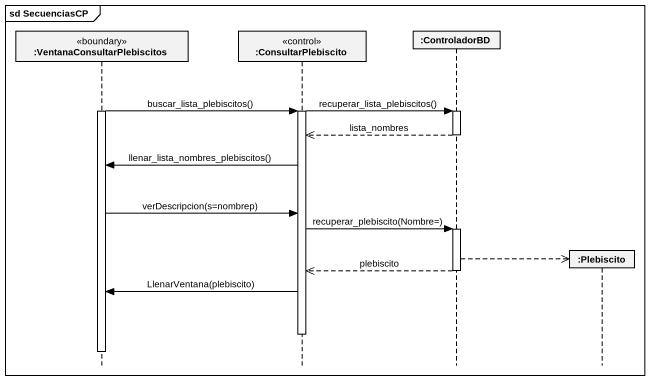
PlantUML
@startuml
mainframe sd SecuenciasCP
hide footbox
participant ":VentanaConsultarPlebiscitos" as VentanaConsultarPlebiscitos <<boundary>>
participant ":ConsultarPlebiscito" as ConsultarPlebiscito <<control>>
participant ":ControladorBD" as ControladorBD
participant ":Plebiscito" as Plebiscito

activate VentanaConsultarPlebiscitos
ConsultarPlebiscito -> ControladorBD : recuperar_lista_plebiscitos()
VentanaConsultarPlebiscitos -> ConsultarPlebiscito : buscar_lista_plebiscitos()
activate ConsultarPlebiscito
activate ControladorBD
ControladorBD -->> ConsultarPlebiscito : lista_nombres
deactivate ControladorBD
ConsultarPlebiscito -> VentanaConsultarPlebiscitos : llenar_lista_nombres_plebiscitos()
VentanaConsultarPlebiscitos -> ConsultarPlebiscito : verDescripcion(s=nombrep)
ConsultarPlebiscito -> ControladorBD : recuperar_plebiscito(Nombre=)
activate ControladorBD
ControladorBD -->> Plebiscito **
ControladorBD -->> ConsultarPlebiscito : plebiscito
deactivate ControladorBD
ConsultarPlebiscito -> VentanaConsultarPlebiscitos : LlenarVentana(plebiscito)
deactivate ConsultarPlebiscito
deactivate VentanaConsultarPlebiscitos
@enduml
